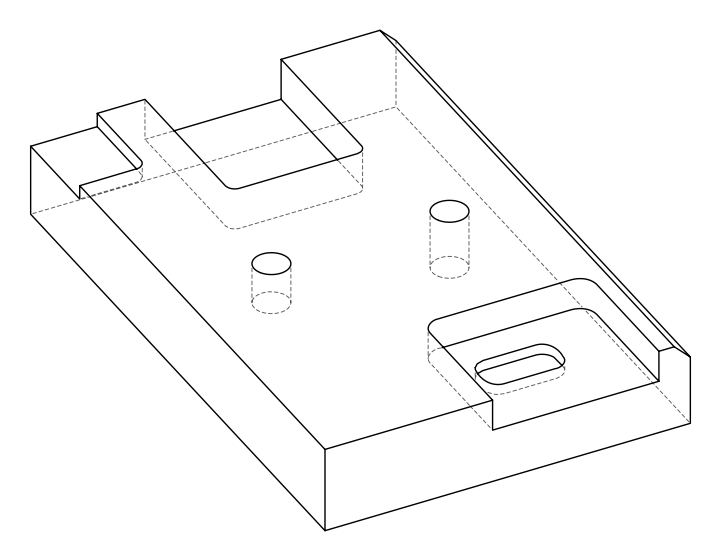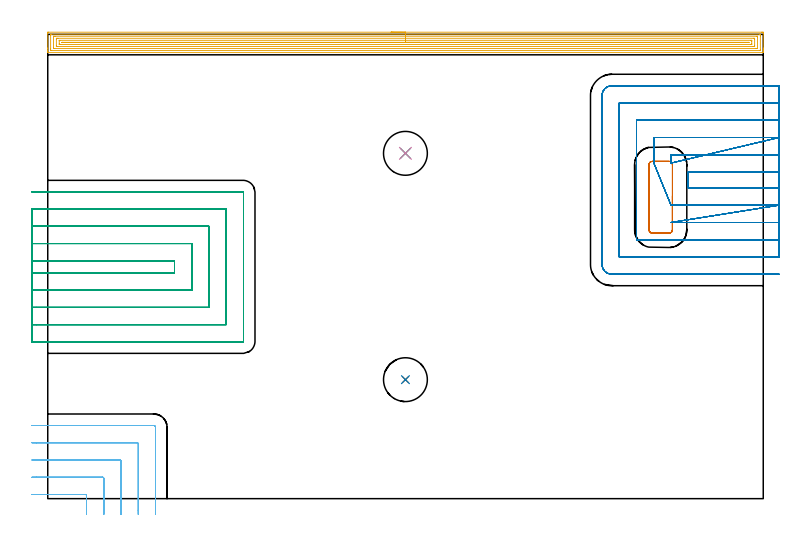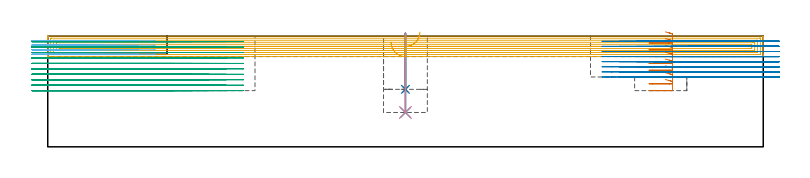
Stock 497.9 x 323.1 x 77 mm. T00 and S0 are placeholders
(PLAN: 9 operations, 7 tool changes, 109.2 min)
(1 INDEXABLE_INSERT_DRILL_BLIND_HOLE_FROM_SOLID | STEP1POCKET | NXT0302_010 | 0.16 min | 10961 mm3)
(2 DRILL_TO_ENLARGE_BLIND_HOLE | STEP1POCKET | UGT0301_381 | 0.16 min | 16041 mm3)
(3 INDEXABLE_INSERT_DRILL_BLIND_HOLE_FROM_SOLID_1 | STEP1POCKET_1 | NXT0302_010 | 0.22 min | 15759 mm3)
(4 DRILL_TO_ENLARGE_BLIND_HOLE_1 | STEP1POCKET_1 | UGT0301_381 | 0.22 min | 22999 mm3)
(5 AREA_MILL | FG_CHAMFER_SURFACE | UGT0205_001 | 24.07 min | 50195 mm3)
(6 MILL_CORNER_NOTCH_RECTANGULAR | CORNER_NOTCH_RECTANGULAR | NXT0201_012 | Follow Part, ap 4, ae 75% | 4.43 min | 61368 mm3)
(7 MILL_RECTANGULAR_POCKET | POCKET_RECTANGULAR_STRAIGHT | UGT0201_136 | Follow Part, ap 5, ae 75% | 3.05 min | 91266 mm3)
(8 MILL_SLOT | SLOT_PARTIAL_RECTANGULAR | NXT0201_012 | Follow Part, ap 4, ae 75% | 36.96 min | 431147 mm3)
(9 MILL_SLOT_1 | SLOT_PARTIAL_RECTANGULAR_1 | NXT0201_012 | Follow Part, ap 4, ae 75% | 39.95 min | 656899 mm3)
(TOOL NXT0302_010 | Index. Insert Drill 19.5mm [880-D1950L25-05] | D19.5 PA176 FL98 Z2)
(TOOL UGT0301_381 | Twist Drill Flat Bottom 30.5 mm | D30.5 PA180 FL175 Z2)
(TOOL UGT0205_001 | Chamfer Mill 20 x 3 x 45 deg. | D20 FL50 Z2)
(TOOL NXT0201_012 | ENDMILL 16mm [2P460-1600-NA 1630] | D16 FL38 Z6)
(TOOL UGT0201_136 | Carbide End Mill 20.0 | D20 FL30 Z4)
(OP 1 INDEXABLE_INSERT_DRILL_BLIND_HOLE_FROM_SOLID)
G17 G21 G94 G90
T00 M6
G54
G17 G0 G90 X248.9 Y82.8 S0 M3
G43 Z87. H1
G94 G81 G98 Z40. F250. R79.
G80
M5
M2
(OP 2 DRILL_TO_ENLARGE_BLIND_HOLE)
G17 G21 G94 G90
T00 M6
G54
G17 G0 G90 X248.9 Y82.8 S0 M3
G43 Z87. H0
G94 G81 G98 Z40. F250. R79.
G80
M5
M2
(OP 3 INDEXABLE_INSERT_DRILL_BLIND_HOLE_FROM_SOLID_1)
G17 G21 G94 G90
T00 M6
G54
G17 G0 G90 X248.9 Y240.3 S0 M3
G43 Z87. H1
G94 G81 G98 Z23.9 F250. R79.
G80
M5
M2
(OP 4 DRILL_TO_ENLARGE_BLIND_HOLE_1)
G17 G21 G94 G90
T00 M6
G54
G17 G0 G90 X248.9 Y240.3 S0 M3
G43 Z87. H0
G94 G81 G98 Z23.9 F250. R79.
G80
M5
M2
(OP 5 AREA_MILL)
G17 G21 G94 G90
T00 M6
G54
G17 G0 G90 X238.95 Y324.6 S1061 M3
G43 Z87. H0
Z72.8
G94 G1 X238.988 Z71.928 F250.
X239.102 Z71.063
X239.291 Z70.212
X239.553 Z69.38
X239.887 Z68.574
X240.29 Z67.8
X240.758 Z67.064
X241.29 Z66.372
X241.879 Z65.729
X242.522 Z65.14
X243.214 Z64.608
X243.95 Z64.14
X244.724 Z63.737
X245.53 Z63.403
X246.362 Z63.141
X247.213 Z62.952
X248.078 Z62.838
X248.95 Z62.8
X496.802
X497.283 Y324.599 Z62.801
X497.759 Y324.595 Z62.803
X497.891 Y324.592 Z62.806
X497.895 Y324.124 Z63.273
X497.9 Y323.514 Z63.883
Y313.526 Z73.869
Y312.979 Z74.417
Y312.642 Z74.754
Y312.096 Z75.3
Y311.759 Z75.636
Y311.085 Z76.314
Y310.763 Z76.636
Y310.413 Z76.978
X497.893 Y310.402 Z76.988
X497.73 Y310.4 Z77.
X0.17
X0.043 Y310.403 Z76.989
X0.028 Y310.411 Z76.981
X0.01 Y310.447 Z76.945
X0. Y310.763 Z76.636
Y311.085 Z76.314
Y311.759 Z75.636
Y312.979 Z74.417
Y313.526 Z73.869
Y323.514 Z63.883
X0.005 Y324.124 Z63.273
X0.009 Y324.592 Z62.806
X0.141 Y324.595 Z62.803
X0.617 Y324.6 Z62.8
X248.95
Y323.186 Z64.214
X495.496 Y323.185 Z64.215
X495.553
X495.881 Y323.179 Z64.221
X495.89 Y323.073 Z64.327
X495.897 Y322.845 Z64.555
X495.899 Y322.358 Z65.042
X495.9 Y321.959 Z65.441
X495.899 Y312.642 Z74.758
X495.898 Y312.246 Z75.154
X495.89 Y311.845 Z75.555
X495.881 Y311.82 Z75.58
X495.862 Y311.819 Z75.581
X495.81 Y311.816 Z75.584
X495.706 Y311.815 Z75.585
X495.496 Y311.814 Z75.586
X2.404 Y311.815 Z75.585
X2.347
X2.019 Y311.821 Z75.579
X2.01 Y311.927 Z75.473
X2.003 Y312.155 Z75.245
X2.001 Y312.642 Z74.758
X2. Y313.041 Z74.359
X2.001 Y322.358 Z65.042
X2.002 Y322.754 Z64.646
X2.01 Y323.155 Z64.245
X2.019 Y323.18 Z64.22
X2.038 Y323.182 Z64.218
X2.09 Y323.184 Z64.216
X2.194 Y323.185 Z64.215
X2.404 Y323.186 Z64.214
X248.95
Y321.772 Z65.628
X493.409 Y321.771 Z65.629
X493.71 Y321.77 Z65.63
X493.81 Y321.768 Z65.632
X493.881 Y321.765 Z65.635
X493.89 Y321.662 Z65.738
X493.896 Y321.474 Z65.926
X493.9 Y321.287 Z66.113
X493.899 Y313.339 Z74.061
X493.893 Y313.275 Z74.125
X493.888 Y313.235 Z74.165
X493.859 Y313.233 Z74.167
X493.71 Y313.231 Z74.169
X493.117 Y313.229 Z74.171
X492.816 Y313.228 Z74.172
X4.491 Y313.229 Z74.171
X4.19 Y313.23 Z74.17
X4.09 Y313.232 Z74.168
X4.019 Y313.235 Z74.165
X4.01 Y313.338 Z74.062
X4.004 Y313.526 Z73.874
X4. Y313.713 Z73.687
X4.001 Y321.661 Z65.739
X4.007 Y321.725 Z65.675
X4.012 Y321.765 Z65.635
X4.041 Y321.767 Z65.633
X4.19 Y321.769 Z65.631
X4.783 Y321.771 Z65.629
X5.084 Y321.772 Z65.628
X248.95
Y320.357 Z67.043
X491.03
X491.268 Y320.356 Z67.044
X491.777 Y320.35 Z67.05
X491.89 Y320.342 Z67.058
X491.894 Y320.142 Z67.258
X491.9 Y319.731 Z67.669
Y315.292 Z72.108
X491.894 Y314.862 Z72.538
X491.89 Y314.654 Z72.746
X491.68 Y314.65 Z72.75
X491.03 Y314.644 Z72.756
X490.793 Y314.643 Z72.757
X6.87
X6.632 Y314.644 Z72.756
X6.123 Y314.65 Z72.75
X6.01 Y314.658 Z72.742
X6.006 Y314.858 Z72.542
X6. Y315.269 Z72.131
Y319.708 Z67.692
X6.006 Y320.138 Z67.262
X6.01 Y320.346 Z67.054
X6.22 Y320.35 Z67.05
X6.87 Y320.356 Z67.044
X7.107 Y320.357 Z67.043
X248.95
Y318.943 Z68.457
X489.363
X489.603 Y318.942 Z68.458
X489.762 Y318.94 Z68.46
X489.882 Y318.936 Z68.464
X489.89 Y318.916 Z68.484
X489.893 Y318.825 Z68.575
X489.9 Y318.176 Z69.224
X489.899 Y316.41 Z70.99
X489.894 Y316.175 Z71.225
X489.89 Y316.095 Z71.305
X489.874 Y316.064 Z71.336
X489.722 Y316.061 Z71.339
X489.483 Y316.058 Z71.342
X8.537 Y316.057 Z71.343
X8.297 Y316.058 Z71.342
X8.138 Y316.06 Z71.34
X8.018 Y316.064 Z71.336
X8.01 Y316.084 Z71.316
X8.007 Y316.175 Z71.225
X8. Y316.824 Z70.576
X8.001 Y318.59 Z68.81
X8.006 Y318.825 Z68.575
X8.01 Y318.905 Z68.495
X8.025 Y318.936 Z68.464
X8.178 Y318.939 Z68.461
X8.417 Y318.942 Z68.458
X248.95 Y318.943 Z68.457
Y317.529 Z69.871
X487.457
X487.879 Y317.524 Z69.876
X487.89 Y317.522 Z69.878
X487.893 Y317.51 Z69.89
X487.881 Y317.478 Z69.922
X487.844 Y317.477 Z69.923
X487.457 Y317.473 Z69.927
X487.039 Y317.471 Z69.929
X486.981
X10.861
X10.443 Y317.473 Z69.927
X10.021 Y317.476 Z69.924
X10.01 Y317.478 Z69.922
X10.004 Y317.492 Z69.908
X10.009 Y317.518 Z69.882
X10.021 Y317.522 Z69.878
X10.069 Y317.525 Z69.875
X10.172 Y317.528 Z69.872
X10.385 Y317.529 Z69.871
X10.443
X248.95
X249.822 Z69.909
X250.686 Z70.023
X251.538 Z70.212
X252.37 Z70.474
X253.176 Z70.808
X253.95 Z71.211
X254.686 Z71.679
X255.378 Z72.211
X256.021 Z72.8
X256.61 Z73.443
X257.141 Z74.135
X257.61 Z74.871
X258.013 Z75.645
X258.347 Z76.451
X258.609 Z77.283
X258.798 Z78.135
X258.912 Z78.999
X258.95 Z79.871
G0 Z87.
M5
M2
(OP 6 MILL_CORNER_NOTCH_RECTANGULAR)
G17 G21 G94 G90
T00 M6
G54
G17 G0 G90 X27. Y-11. S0 M3
G43 Z87. H1
Z73.85
G94 G1 Y-8. F250.
Y2.105 F500.
G3 X26.205 Y2.9 R0.8
G1 X-8.
X-11. F250.
G0 Z87.
X39. Y-11.
Z73.85
G1 Y-8.
Y14.105 F500.
G3 X38.205 Y14.9 R0.8
G1 X-8.
X-11. F250.
G0 Z87.
X51. Y-11.
Z73.85
G1 Y-8.
Y26.105 F500.
G3 X50.205 Y26.9 R0.8
G1 X-8.
X-11. F250.
G0 Z87.
X63. Y-11.
Z73.85
G1 Y-8.
Y38.105 F500.
G3 X62.205 Y38.9 R0.8
G1 X-8.
X-11. F250.
G0 Z87.
X75. Y-11.
Z73.85
G1 Y-8.
Y49.7 F500.
G3 X73.8 Y50.9 R1.2
G1 X-8.
X-11. F250.
G0 Z87.
X27. Y-11.
Z70.7
G1 Y-8.
Y2.105 F500.
G3 X26.205 Y2.9 R0.8
G1 X-8.
X-11. F250.
G0 Z87.
X39. Y-11.
Z70.7
G1 Y-8.
Y14.105 F500.
G3 X38.205 Y14.9 R0.8
G1 X-8.
X-11. F250.
G0 Z87.
X51. Y-11.
Z70.7
G1 Y-8.
Y26.105 F500.
G3 X50.205 Y26.9 R0.8
G1 X-8.
X-11. F250.
G0 Z87.
X63. Y-11.
Z70.7
G1 Y-8.
Y38.105 F500.
G3 X62.205 Y38.9 R0.8
G1 X-8.
X-11. F250.
G0 Z87.
X75. Y-11.
Z70.7
G1 Y-8.
Y49.7 F500.
G3 X73.8 Y50.9 R1.2
G1 X-8.
X-11. F250.
G0 Z87.
X27. Y-11.
Z67.55
G1 Y-8.
Y2.105 F500.
G3 X26.205 Y2.9 R0.8
G1 X-8.
X-11. F250.
G0 Z87.
X39. Y-11.
Z67.55
G1 Y-8.
Y14.105 F500.
G3 X38.205 Y14.9 R0.8
G1 X-8.
X-11. F250.
G0 Z87.
X51. Y-11.
Z67.55
G1 Y-8.
Y26.105 F500.
G3 X50.205 Y26.9 R0.8
G1 X-8.
X-11. F250.
G0 Z87.
X63. Y-11.
Z67.55
G1 Y-8.
Y38.105 F500.
G3 X62.205 Y38.9 R0.8
G1 X-8.
X-11. F250.
G0 Z87.
X75. Y-11.
Z67.55
G1 Y-8.
Y49.7 F500.
G3 X73.8 Y50.9 R1.2
G1 X-8.
X-11. F250.
G0 Z87.
X27. Y-11.
Z64.4
G1 Y-8.
Y2.105 F500.
G3 X26.205 Y2.9 R0.8
G1 X-8.
X-11. F250.
G0 Z87.
X39. Y-11.
Z64.4
G1 Y-8.
Y14.105 F500.
G3 X38.205 Y14.9 R0.8
G1 X-8.
X-11. F250.
G0 Z87.
X51. Y-11.
Z64.4
G1 Y-8.
Y26.105 F500.
G3 X50.205 Y26.9 R0.8
G1 X-8.
X-11. F250.
G0 Z87.
X63. Y-11.
Z64.4
G1 Y-8.
Y38.105 F500.
G3 X62.205 Y38.9 R0.8
G1 X-8.
X-11. F250.
G0 Z87.
X75. Y-11.
Z64.4
G1 Y-8.
Y49.7 F500.
G3 X73.8 Y50.9 R1.2
G1 X-8.
X-11. F250.
G0 Z87.
M5
M2
(OP 7 MILL_RECTANGULAR_POCKET)
G17 G21 G94 G90
T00 M6
G54
G17 G0 G90 X429.789 Y184.8 S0 M3
G43 Z87. H0
Z80.
G94 G1 X432.4 Z79.3 F250.
X432.552 Z79.26
X432.961 Y184.864 Z79.149
X433.352 Y185.001 Z79.038
X433.712 Y185.205 Z78.927
X434.03 Y185.47 Z78.816
X434.295 Y185.788 Z78.705
X434.499 Y186.148 Z78.594
X434.636 Y186.539 Z78.483
X434.7 Y186.948 Z78.372
Y187.1 Z78.331
Y209.75 Z72.262
Y232.4 F500.
G3 X432.4 Y234.7 R2.3
G1 X420.7
G3 X418.4 Y232.4 R2.3
G1 Y187.1
G3 X420.7 Y184.8 R2.3
G1 X432.4
G3 X434.7 Y187.1 R2.3
G1 Y209.75
Y210.75
G0 X429.789 Y184.8 Z75.262
G1 X432.4 Z74.563 F250.
X432.552 Z74.522
X432.961 Y184.864 Z74.411
X433.352 Y185.001 Z74.3
X433.712 Y185.205 Z74.189
X434.03 Y185.47 Z74.078
X434.295 Y185.788 Z73.967
X434.499 Y186.148 Z73.857
X434.636 Y186.539 Z73.746
X434.7 Y186.948 Z73.635
Y187.1 Z73.594
Y209.75 Z67.525
Y232.4 F500.
G3 X432.4 Y234.7 R2.3
G1 X420.7
G3 X418.4 Y232.4 R2.3
G1 Y187.1
G3 X420.7 Y184.8 R2.3
G1 X432.4
G3 X434.7 Y187.1 R2.3
G1 Y209.75
Y210.75
G0 X429.789 Y184.8 Z70.525
G1 X432.4 Z69.825 F250.
X432.552 Z69.785
X432.961 Y184.864 Z69.674
X433.352 Y185.001 Z69.563
X433.712 Y185.205 Z69.452
X434.03 Y185.47 Z69.341
X434.295 Y185.788 Z69.23
X434.499 Y186.148 Z69.119
X434.636 Y186.539 Z69.008
X434.7 Y186.948 Z68.897
Y187.1 Z68.856
Y209.75 Z62.787
Y232.4 F500.
G3 X432.4 Y234.7 R2.3
G1 X420.7
G3 X418.4 Y232.4 R2.3
G1 Y187.1
G3 X420.7 Y184.8 R2.3
G1 X432.4
G3 X434.7 Y187.1 R2.3
G1 Y209.75
Y210.75
G0 X429.789 Y184.8 Z65.787
G1 X432.4 Z65.088 F250.
X432.552 Z65.047
X432.961 Y184.864 Z64.936
X433.352 Y185.001 Z64.825
X433.712 Y185.205 Z64.714
X434.03 Y185.47 Z64.603
X434.295 Y185.788 Z64.493
X434.499 Y186.148 Z64.382
X434.636 Y186.539 Z64.271
X434.7 Y186.948 Z64.16
Y187.1 Z64.119
Y209.75 Z58.05
Y232.4 F500.
G3 X432.4 Y234.7 R2.3
G1 X420.7
G3 X418.4 Y232.4 R2.3
G1 Y187.1
G3 X420.7 Y184.8 R2.3
G1 X432.4
G3 X434.7 Y187.1 R2.3
G1 Y209.75
Y210.75
G0 X429.789 Y184.8 Z61.05
G1 X432.4 Z60.35 F250.
X432.552 Z60.31
X432.961 Y184.864 Z60.199
X433.352 Y185.001 Z60.088
X433.712 Y185.205 Z59.977
X434.03 Y185.47 Z59.866
X434.295 Y185.788 Z59.755
X434.499 Y186.148 Z59.644
X434.636 Y186.539 Z59.533
X434.7 Y186.948 Z59.422
Y187.1 Z59.382
Y209.75 Z53.312
Y232.4 F500.
G3 X432.4 Y234.7 R2.3
G1 X420.7
G3 X418.4 Y232.4 R2.3
G1 Y187.1
G3 X420.7 Y184.8 R2.3
G1 X432.4
G3 X434.7 Y187.1 R2.3
G1 Y209.75
Y210.75
G0 X429.789 Y184.8 Z56.312
G1 X432.4 Z55.613 F250.
X432.552 Z55.572
X432.961 Y184.864 Z55.461
X433.352 Y185.001 Z55.35
X433.712 Y185.205 Z55.239
X434.03 Y185.47 Z55.128
X434.295 Y185.788 Z55.018
X434.499 Y186.148 Z54.907
X434.636 Y186.539 Z54.796
X434.7 Y186.948 Z54.685
Y187.1 Z54.644
Y209.75 Z48.575
Y232.4 F500.
G3 X432.4 Y234.7 R2.3
G1 X420.7
G3 X418.4 Y232.4 R2.3
G1 Y187.1
G3 X420.7 Y184.8 R2.3
G1 X432.4
G3 X434.7 Y187.1 R2.3
G1 Y209.75
Y210.75
G0 X429.789 Y184.8 Z51.575
G1 X432.4 Z50.875 F250.
X432.552 Z50.835
X432.961 Y184.864 Z50.724
X433.352 Y185.001 Z50.613
X433.712 Y185.205 Z50.502
X434.03 Y185.47 Z50.391
X434.295 Y185.788 Z50.28
X434.499 Y186.148 Z50.169
X434.636 Y186.539 Z50.058
X434.7 Y186.948 Z49.947
Y187.1 Z49.907
Y209.75 Z43.837
Y232.4 F500.
G3 X432.4 Y234.7 R2.3
G1 X420.7
G3 X418.4 Y232.4 R2.3
G1 Y187.1
G3 X420.7 Y184.8 R2.3
G1 X432.4
G3 X434.7 Y187.1 R2.3
G1 Y209.75
Y210.75
G0 X429.789 Y184.8 Z46.837
G1 X432.4 Z46.138 F250.
X432.552 Z46.097
X432.961 Y184.864 Z45.986
X433.352 Y185.001 Z45.875
X433.712 Y185.205 Z45.764
X434.03 Y185.47 Z45.654
X434.295 Y185.788 Z45.543
X434.499 Y186.148 Z45.432
X434.636 Y186.539 Z45.321
X434.7 Y186.948 Z45.21
Y187.1 Z45.169
Y209.75 Z39.1
Y232.4 F500.
G3 X432.4 Y234.7 R2.3
G1 X420.7
G3 X418.4 Y232.4 R2.3
G1 Y187.1
G3 X420.7 Y184.8 R2.3
G1 X432.4
G3 X434.7 Y187.1 R2.3
G1 Y209.75
Y210.75
G0 Z87.
M5
M2
(OP 8 MILL_SLOT)
G17 G21 G94 G90
T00 M6
G54
G17 G0 G90 X508.9 Y227.3 S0 M3
G43 Z87. H1
Z73.45
G94 G1 X505.9 F250.
X445.7 F500.
Y216.2
X505.9
X508.9 F250.
Y239.3
X505.9
X433.7 F500.
Y236.503
Y233.503 F250.
X508.9 Y251.3 F500.
X505.9 F250.
X421.7 F500.
Y236.7
Y233.7 F250.
X433.7 Y204.2 F500.
X436.7 F250.
X505.9 F500.
X508.9 F250.
X433.7 Y192.2 F500.
X436.7 F250.
X505.9 F500.
X508.9 F250.
Y263.3
X505.9
X409.7 F500.
Y180.2
X505.9
X508.9 F250.
Y275.3
X505.9
X397.7 F500.
Y168.2
X505.9
X508.9 F250.
Y287.3
X505.9
X392.5 F500.
G3 X385.7 Y280.5 R6.8
G1 Y163.
G3 X392.5 Y156.2 R6.8
G1 X505.9
X508.9 F250.
G0 Y227.3 Z69.9
G1 X505.9
X445.7 F500.
Y216.2
X505.9
X508.9 F250.
Y239.3
X505.9
X433.7 F500.
Y236.503
Y233.503 F250.
X508.9 Y251.3 F500.
X505.9 F250.
X421.7 F500.
Y236.7
Y233.7 F250.
X433.7 Y204.2 F500.
X436.7 F250.
X505.9 F500.
X508.9 F250.
X433.7 Y192.2 F500.
X436.7 F250.
X505.9 F500.
X508.9 F250.
Y263.3
X505.9
X409.7 F500.
Y180.2
X505.9
X508.9 F250.
Y275.3
X505.9
X397.7 F500.
Y168.2
X505.9
X508.9 F250.
Y287.3
X505.9
X392.5 F500.
G3 X385.7 Y280.5 R6.8
G1 Y163.
G3 X392.5 Y156.2 R6.8
G1 X505.9
X508.9 F250.
G0 Y227.3 Z66.35
G1 X505.9
X445.7 F500.
Y216.2
X505.9
X508.9 F250.
Y239.3
X505.9
X433.7 F500.
Y236.503
Y233.503 F250.
X508.9 Y251.3 F500.
X505.9 F250.
X421.7 F500.
Y236.7
Y233.7 F250.
X433.7 Y204.2 F500.
X436.7 F250.
X505.9 F500.
X508.9 F250.
X433.7 Y192.2 F500.
X436.7 F250.
X505.9 F500.
X508.9 F250.
Y263.3
X505.9
X409.7 F500.
Y180.2
X505.9
X508.9 F250.
Y275.3
X505.9
X397.7 F500.
Y168.2
X505.9
X508.9 F250.
Y287.3
X505.9
X392.5 F500.
G3 X385.7 Y280.5 R6.8
G1 Y163.
G3 X392.5 Y156.2 R6.8
G1 X505.9
X508.9 F250.
G0 Y227.3 Z62.8
G1 X505.9
X445.7 F500.
Y216.2
X505.9
X508.9 F250.
Y239.3
X505.9
X433.7 F500.
Y236.503
Y233.503 F250.
X508.9 Y251.3 F500.
X505.9 F250.
X421.7 F500.
Y236.7
Y233.7 F250.
X433.7 Y204.2 F500.
X436.7 F250.
X505.9 F500.
X508.9 F250.
X433.7 Y192.2 F500.
X436.7 F250.
X505.9 F500.
X508.9 F250.
Y263.3
X505.9
X409.7 F500.
Y180.2
X505.9
X508.9 F250.
Y275.3
X505.9
X397.7 F500.
Y168.2
X505.9
X508.9 F250.
Y287.3
X505.9
X392.5 F500.
G3 X385.7 Y280.5 R6.8
G1 Y163.
G3 X392.5 Y156.2 R6.8
G1 X505.9
X508.9 F250.
G0 Y227.3 Z59.25
G1 X505.9
X445.7 F500.
Y216.2
X505.9
X508.9 F250.
Y239.3
X505.9
X433.7 F500.
Y236.503
Y233.503 F250.
X508.9 Y251.3 F500.
X505.9 F250.
X421.7 F500.
Y236.7
Y233.7 F250.
X433.7 Y204.2 F500.
X436.7 F250.
X505.9 F500.
X508.9 F250.
X433.7 Y192.2 F500.
X436.7 F250.
X505.9 F500.
X508.9 F250.
Y263.3
X505.9
X409.7 F500.
Y180.2
X505.9
X508.9 F250.
Y275.3
X505.9
X397.7 F500.
Y168.2
X505.9
X508.9 F250.
Y287.3
X505.9
X392.5 F500.
G3 X385.7 Y280.5 R6.8
G1 Y163.
G3 X392.5 Y156.2 R6.8
G1 X505.9
X508.9 F250.
G0 Y227.3 Z55.7
G1 X505.9
X445.7 F500.
Y216.2
X505.9
X508.9 F250.
Y239.3
X505.9
X433.7 F500.
Y236.503
Y233.503 F250.
X508.9 Y251.3 F500.
X505.9 F250.
X421.7 F500.
Y236.7
Y233.7 F250.
X433.7 Y204.2 F500.
X436.7 F250.
X505.9 F500.
X508.9 F250.
X433.7 Y192.2 F500.
X436.7 F250.
X505.9 F500.
X508.9 F250.
Y263.3
X505.9
X409.7 F500.
Y180.2
X505.9
X508.9 F250.
Y275.3
X505.9
X397.7 F500.
Y168.2
X505.9
X508.9 F250.
Y287.3
X505.9
X392.5 F500.
G3 X385.7 Y280.5 R6.8
G1 Y163.
G3 X392.5 Y156.2 R6.8
G1 X505.9
X508.9 F250.
G0 Y227.3 Z52.15
G1 X505.9
X445.7 F500.
Y216.2
X505.9
X508.9 F250.
Y239.3
X505.9
X433.7 F500.
Y236.503
Y233.503 F250.
X508.9 Y251.3 F500.
X505.9 F250.
X421.7 F500.
Y236.7
Y233.7 F250.
X433.7 Y204.2 F500.
X436.7 F250.
X505.9 F500.
X508.9 F250.
X433.7 Y192.2 F500.
X436.7 F250.
X505.9 F500.
X508.9 F250.
Y263.3
X505.9
X409.7 F500.
Y180.2
X505.9
X508.9 F250.
Y275.3
X505.9
X397.7 F500.
Y168.2
X505.9
X508.9 F250.
Y287.3
X505.9
X392.5 F500.
G3 X385.7 Y280.5 R6.8
G1 Y163.
G3 X392.5 Y156.2 R6.8
G1 X505.9
X508.9 F250.
G0 Y227.3 Z48.6
G1 X505.9
X445.7 F500.
Y216.2
X505.9
X508.9 F250.
Y239.3
X505.9
X433.7 F500.
Y236.503
Y233.503 F250.
X508.9 Y251.3 F500.
X505.9 F250.
X421.7 F500.
Y236.7
Y233.7 F250.
X433.7 Y204.2 F500.
X436.7 F250.
X505.9 F500.
X508.9 F250.
X433.7 Y192.2 F500.
X436.7 F250.
X505.9 F500.
X508.9 F250.
Y263.3
X505.9
X409.7 F500.
Y180.2
X505.9
X508.9 F250.
Y275.3
X505.9
X397.7 F500.
Y168.2
X505.9
X508.9 F250.
Y287.3
X505.9
X392.5 F500.
G3 X385.7 Y280.5 R6.8
G1 Y163.
G3 X392.5 Y156.2 R6.8
G1 X505.9
X508.9 F250.
G0 Z87.
M5
M2
(OP 9 MILL_SLOT_1)
G17 G21 G94 G90
T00 M6
G54
G17 G0 G90 X-11. Y157.1 S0 M3
G43 Z87. H1
Z73.21
G94 G1 X-8. F250.
X88.2 F500.
Y165.5
X-8.
X-11. F250.
Y145.1
X-8.
X100.2 F500.
Y177.5
X-8.
X-11. F250.
Y133.1
X-8.
X112.2 F500.
Y189.5
X-8.
X-11. F250.
Y121.1
X-8.
X124.2 F500.
Y201.5
X-8.
X-11. F250.
Y109.1
X-8.
X135.8 F500.
G3 X136.2 Y109.5 R0.4
G1 Y213.1
G3 X135.8 Y213.5 R0.4
G1 X-8.
X-11. F250.
G0 Y157.1 Z69.42
G1 X-8.
X88.2 F500.
Y165.5
X-8.
X-11. F250.
Y145.1
X-8.
X100.2 F500.
Y177.5
X-8.
X-11. F250.
Y133.1
X-8.
X112.2 F500.
Y189.5
X-8.
X-11. F250.
Y121.1
X-8.
X124.2 F500.
Y201.5
X-8.
X-11. F250.
Y109.1
X-8.
X135.8 F500.
G3 X136.2 Y109.5 R0.4
G1 Y213.1
G3 X135.8 Y213.5 R0.4
G1 X-8.
X-11. F250.
G0 Y157.1 Z65.63
G1 X-8.
X88.2 F500.
Y165.5
X-8.
X-11. F250.
Y145.1
X-8.
X100.2 F500.
Y177.5
X-8.
X-11. F250.
Y133.1
X-8.
X112.2 F500.
Y189.5
X-8.
X-11. F250.
Y121.1
X-8.
X124.2 F500.
Y201.5
X-8.
X-11. F250.
Y109.1
X-8.
X135.8 F500.
G3 X136.2 Y109.5 R0.4
G1 Y213.1
G3 X135.8 Y213.5 R0.4
G1 X-8.
X-11. F250.
G0 Y157.1 Z61.84
G1 X-8.
X88.2 F500.
Y165.5
X-8.
X-11. F250.
Y145.1
X-8.
X100.2 F500.
Y177.5
X-8.
X-11. F250.
Y133.1
X-8.
X112.2 F500.
Y189.5
X-8.
X-11. F250.
Y121.1
X-8.
X124.2 F500.
Y201.5
X-8.
X-11. F250.
Y109.1
X-8.
X135.8 F500.
G3 X136.2 Y109.5 R0.4
G1 Y213.1
G3 X135.8 Y213.5 R0.4
G1 X-8.
X-11. F250.
G0 Y157.1 Z58.05
G1 X-8.
X88.2 F500.
Y165.5
X-8.
X-11. F250.
Y145.1
X-8.
X100.2 F500.
Y177.5
X-8.
X-11. F250.
Y133.1
X-8.
X112.2 F500.
Y189.5
X-8.
X-11. F250.
Y121.1
X-8.
X124.2 F500.
Y201.5
X-8.
X-11. F250.
Y109.1
X-8.
X135.8 F500.
G3 X136.2 Y109.5 R0.4
G1 Y213.1
G3 X135.8 Y213.5 R0.4
G1 X-8.
X-11. F250.
G0 Y157.1 Z54.26
G1 X-8.
X88.2 F500.
Y165.5
X-8.
X-11. F250.
Y145.1
X-8.
X100.2 F500.
Y177.5
X-8.
X-11. F250.
Y133.1
X-8.
X112.2 F500.
Y189.5
X-8.
X-11. F250.
Y121.1
X-8.
X124.2 F500.
Y201.5
X-8.
X-11. F250.
Y109.1
X-8.
X135.8 F500.
G3 X136.2 Y109.5 R0.4
G1 Y213.1
G3 X135.8 Y213.5 R0.4
G1 X-8.
X-11. F250.
G0 Y157.1 Z50.47
G1 X-8.
X88.2 F500.
Y165.5
X-8.
X-11. F250.
Y145.1
X-8.
X100.2 F500.
Y177.5
X-8.
X-11. F250.
Y133.1
X-8.
X112.2 F500.
Y189.5
X-8.
X-11. F250.
Y121.1
X-8.
X124.2 F500.
Y201.5
X-8.
X-11. F250.
Y109.1
X-8.
X135.8 F500.
G3 X136.2 Y109.5 R0.4
G1 Y213.1
G3 X135.8 Y213.5 R0.4
G1 X-8.
X-11. F250.
G0 Y157.1 Z46.68
G1 X-8.
X88.2 F500.
Y165.5
X-8.
X-11. F250.
Y145.1
X-8.
X100.2 F500.
Y177.5
X-8.
X-11. F250.
Y133.1
X-8.
X112.2 F500.
Y189.5
X-8.
X-11. F250.
Y121.1
X-8.
X124.2 F500.
Y201.5
X-8.
X-11. F250.
Y109.1
X-8.
X135.8 F500.
G3 X136.2 Y109.5 R0.4
G1 Y213.1
G3 X135.8 Y213.5 R0.4
G1 X-8.
X-11. F250.
G0 Y157.1 Z42.89
G1 X-8.
X88.2 F500.
Y165.5
X-8.
X-11. F250.
Y145.1
X-8.
X100.2 F500.
Y177.5
X-8.
X-11. F250.
Y133.1
X-8.
X112.2 F500.
Y189.5
X-8.
X-11. F250.
Y121.1
X-8.
X124.2 F500.
Y201.5
X-8.
X-11. F250.
Y109.1
X-8.
X135.8 F500.
G3 X136.2 Y109.5 R0.4
G1 Y213.1
G3 X135.8 Y213.5 R0.4
G1 X-8.
X-11. F250.
G0 Y157.1 Z39.1
G1 X-8.
X88.2 F500.
Y165.5
X-8.
X-11. F250.
Y145.1
X-8.
X100.2 F500.
Y177.5
X-8.
X-11. F250.
Y133.1
X-8.
X112.2 F500.
Y189.5
X-8.
X-11. F250.
Y121.1
X-8.
X124.2 F500.
Y201.5
X-8.
X-11. F250.
Y109.1
X-8.
X135.8 F500.
G3 X136.2 Y109.5 R0.4
G1 Y213.1
G3 X135.8 Y213.5 R0.4
G1 X-8.
X-11. F250.
G0 Z87.
M5
M2
